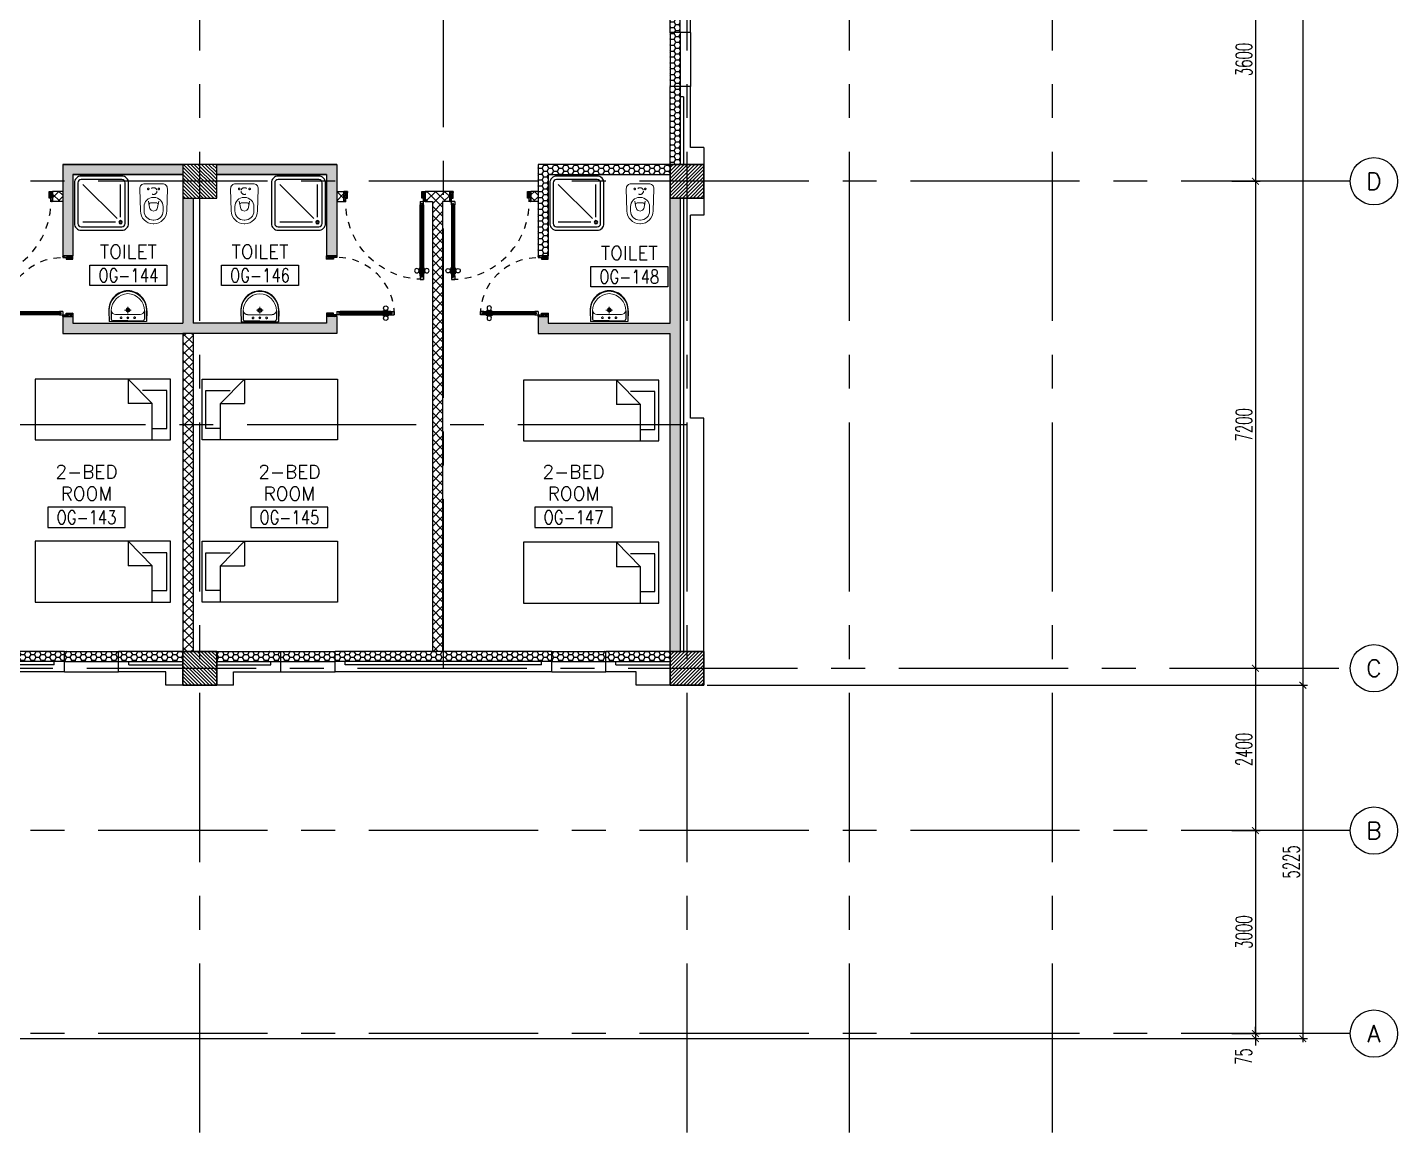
# Model space of a CAD drawing. Extents: x 276011.4 to 276105.3, y 57291.9 to 57371.4.
# Drawn here: x 276085.07 to 276105.32, y 57291.9 to 57308.24 of the extents above; entities that cross this region are included whole.
import ezdxf
from ezdxf.enums import TextEntityAlignment as Align

# ---------------------------------------------------------------- set-up
doc = ezdxf.new("R2010")
doc.units = 0
doc.header["$MEASUREMENT"] = 0
doc.header["$PDMODE"] = 34
for name, pattern in [('CENTERX2', [4, 2.5, -0.5, 0.5, -0.5]), ('DASHED', [0.75, 0.5, -0.25]), ('HIDDEN', [0.375, 0.25, -0.125]), ('HIDDEN2', [0.1875, 0.125, -0.0625])]:
    doc.linetypes.add(name, pattern=pattern)
doc.layers.get('0').update_dxf_attribs({"linetype": 'CONTINUOUS'})
doc.layers.get('DEFPOINTS').update_dxf_attribs({"linetype": 'CONTINUOUS'})
for name, color, linetype in [('AX-CR', 2, 'CONTINUOUS'), ('AX-DIM', 4, 'CONTINUOUS'), ('AX-TXT', 2, 'CONTINUOUS'), ('AXES', 11, 'CENTERX2'), ('COL', 5, 'CONTINUOUS'), ('DOOR', 7, 'CONTINUOUS'), ('FIX', 3, 'CONTINUOUS'), ('FUR', 4, 'CONTINUOUS'), ('HAT', 8, 'CONTINUOUS'), ('INSUL', 4, 'CONTINUOUS'), ('RM-BOX', 4, 'CONTINUOUS'), ('RM-NAME', 2, 'CONTINUOUS'), ('RM-NO', 2, 'CONTINUOUS'), ('WALL', 2, 'CONTINUOUS'), ('WallType', 11, 'CONTINUOUS'), ('WallType2', 3, 'CONTINUOUS'), ('WIN', 3, 'CONTINUOUS')]:
    doc.layers.add(name, color=color, linetype=linetype)
doc.styles.add('ROMANS', font='ROMANS.shx', dxfattribs={"width": 0.6})
doc.dimstyles.new('STANDARD in', dxfattribs={"dimtxt": 0.24, "dimasz": 0.1, "dimexe": 0.07, "dimexo": 0.05, "dimgap": 0.05, "dimtad": 1, "dimdec": 0, "dimlfac": 1000, "dimzin": 0, "dimdsep": 46, "dimtxsty": 'ROMANS', "dimblk": 'ARCHTICK', "dimcen": 0.05, "dimdle": 0.05, "dimclrd": 4, "dimclre": 4, "dimclrt": 2, "dimadec": 0, "dimazin": 0, "dimtfac": 1, "dimtdec": 0, "dimtmove": 2, "dimatfit": 3, "dimfxl": 0, "dimtolj": 1, "dimtzin": 0, "dimarcsym": 0})
pattern_1 = [(0, (0, 0), (0.075, 0.04330127), [0.05, -0.1]), (120, (0, 0), (-0.074999999836, 0.043301270284), [0.05, -0.1]), (60, (0, 0), (1.64e-10, 0.086602540284), [-0.1, 0.05])]
pattern_2 = [(45, (0, 0), (-0.066291260736, 0.066291260736), []), (135, (0, 0), (-0.066291260736, -0.066291260736), [])]

# ---------------------------------------------------------------- blocks, each defined once
blk = doc.blocks.new('_ARCHTICK')
at = {"color": 0, "linetype": 'ByBlock', "const_width": 0.15}
blk.add_lwpolyline([(-0.5, -0.5), (0.5, 0.5)], dxfattribs=at)
blk = doc.blocks.new('*D602')
at = {"layer": 'AX-DIM', "color": 4, "lineweight": -2, "ltscale": 0.3}
for p, q in [((276103.915, 57298.563), (276103.915, 57293.238)), ((276103.265, 57298.513), (276103.985, 57298.513)), ((276061.32, 57293.288), (276103.985, 57293.288))]:
    blk.add_line(p, q, dxfattribs=at)
at = {"layer": 'DEFPOINTS', "color": 0, "ltscale": 0.3}
for p in [(276103.215, 57298.513), (276061.27, 57293.288), (276103.915, 57293.288)]:
    blk.add_point(p, dxfattribs=at)
at = {"layer": 'AX-DIM', "color": 4, "lineweight": -2, "ltscale": 0.3, "xscale": 0.1, "yscale": 0.1, "zscale": 0.1}
for p, rotation in [((276103.915, 57298.513), 90), ((276103.915, 57293.288), 270)]:
    blk.add_blockref('_ARCHTICK', p, dxfattribs=dict(at, rotation=rotation))
at = {"layer": 'AX-DIM', "color": 2, "ltscale": 0.3, "insert": (276103.745, 57295.9), "char_height": 0.24, "attachment_point": 5, "rotation": 90, "style": 'ROMANS'}
blk.add_mtext('\\A1;5225', dxfattribs=at)
blk = doc.blocks.new('AXR')
at = {"layer": 'AX-CR'}
blk.add_circle((350, 0), 350, dxfattribs=at)
at = {"layer": 'AX-TXT', "style": 'ROMANS'}
blk.add_attdef('AX', text='', height=250, dxfattribs=at).set_placement((350, 0), align=Align.MIDDLE)
blk = doc.blocks.new('*D601')
at = {"layer": 'AX-DIM', "color": 4, "lineweight": -2, "ltscale": 0.3}
for p, q in [((276103.915, 57357.883), (276103.915, 57298.463)), ((276095.115, 57357.833), (276103.985, 57357.833)), ((276095.115, 57298.513), (276103.985, 57298.513))]:
    blk.add_line(p, q, dxfattribs=at)
at = {"layer": 'DEFPOINTS', "color": 0, "ltscale": 0.3}
for p in [(276095.065, 57357.833), (276095.065, 57298.513), (276103.915, 57298.513)]:
    blk.add_point(p, dxfattribs=at)
at = {"layer": 'AX-DIM', "color": 4, "lineweight": -2, "ltscale": 0.3, "xscale": 0.1, "yscale": 0.1, "zscale": 0.1}
for p, rotation in [((276103.915, 57357.833), 90), ((276103.915, 57298.513), 270)]:
    blk.add_blockref('_ARCHTICK', p, dxfattribs=dict(at, rotation=rotation))
at = {"layer": 'AX-DIM', "color": 2, "ltscale": 0.3, "insert": (276103.745, 57328.173), "char_height": 0.24, "attachment_point": 5, "rotation": 90, "style": 'ROMANS'}
blk.add_mtext('\\A1;59320', dxfattribs=at)
blk = doc.blocks.new('*D600')
at = {"layer": 'AX-DIM', "color": 4, "lineweight": -2, "ltscale": 0.3}
for p, q in [((276102.865, 57305.963), (276103.285, 57305.963)), ((276103.215, 57306.013), (276103.215, 57298.713)), ((276102.865, 57298.763), (276103.285, 57298.763))]:
    blk.add_line(p, q, dxfattribs=at)
at = {"layer": 'DEFPOINTS', "color": 0, "ltscale": 0.3}
for p in [(276102.815, 57305.963), (276102.815, 57298.763), (276103.215, 57298.763)]:
    blk.add_point(p, dxfattribs=at)
at = {"layer": 'AX-DIM', "color": 4, "lineweight": -2, "ltscale": 0.3, "xscale": 0.1, "yscale": 0.1, "zscale": 0.1}
for p, rotation in [((276103.215, 57305.963), 90), ((276103.215, 57298.763), 270)]:
    blk.add_blockref('_ARCHTICK', p, dxfattribs=dict(at, rotation=rotation))
at = {"layer": 'AX-DIM', "color": 2, "ltscale": 0.3, "insert": (276103.045, 57302.363), "char_height": 0.24, "attachment_point": 5, "rotation": 90, "style": 'ROMANS'}
blk.add_mtext('\\A1;7200', dxfattribs=at)
blk = doc.blocks.new('*X66')
at = {"color": 0}
for p, q in [((253129, 118266), (253613, 118750)), ((253129, 118319), (253560, 118750)), ((253129, 118372), (253507, 118750)), ((253129, 118425), (253454, 118750)), ((253129, 118478), (253401, 118750)), ((253129, 118531), (253348, 118750)), ((253129, 118584), (253294, 118750)), ((253129, 118637), (253241, 118750)), ((253129, 118690), (253188, 118750)), ((253129, 118743), (253135, 118750)), ((253166, 118250), (253629, 118713)), ((253219, 118250), (253629, 118660)), ((253272, 118250), (253629, 118607)), ((253325, 118250), (253629, 118553)), ((253378, 118250), (253629, 118500)), ((253431, 118250), (253629, 118447)), ((253484, 118250), (253629, 118394)), ((253537, 118250), (253629, 118341)), ((253590, 118250), (253629, 118288))]:
    blk.add_line(p, q, dxfattribs=at)
blk = doc.blocks.new('COL50')
at = {"layer": 'COL'}
blk.add_lwpolyline([(-250, 250), (-250, -250), (250, -250), (250, 250)], close=True, dxfattribs=at)
blk = doc.blocks.new('*D599')
at = {"layer": 'AX-DIM', "color": 4, "lineweight": -2, "ltscale": 0.3}
for p, q in [((276102.865, 57298.763), (276103.285, 57298.763)), ((276103.215, 57298.813), (276103.215, 57296.313)), ((276102.865, 57296.363), (276103.285, 57296.363))]:
    blk.add_line(p, q, dxfattribs=at)
at = {"layer": 'DEFPOINTS', "color": 0, "ltscale": 0.3}
for p in [(276102.815, 57298.763), (276102.815, 57296.363), (276103.215, 57296.363)]:
    blk.add_point(p, dxfattribs=at)
at = {"layer": 'AX-DIM', "color": 4, "lineweight": -2, "ltscale": 0.3, "xscale": 0.1, "yscale": 0.1, "zscale": 0.1}
for p, rotation in [((276103.215, 57298.763), 90), ((276103.215, 57296.363), 270)]:
    blk.add_blockref('_ARCHTICK', p, dxfattribs=dict(at, rotation=rotation))
at = {"layer": 'AX-DIM', "color": 2, "ltscale": 0.3, "insert": (276103.045, 57297.563), "char_height": 0.24, "attachment_point": 5, "rotation": 90, "style": 'ROMANS'}
blk.add_mtext('\\A1;2400', dxfattribs=at)
blk = doc.blocks.new('*D598')
at = {"layer": 'AX-DIM', "color": 4, "lineweight": -2, "ltscale": 0.3}
for p, q in [((276102.865, 57296.363), (276103.285, 57296.363)), ((276103.215, 57296.413), (276103.215, 57293.313)), ((276102.865, 57293.363), (276103.285, 57293.363))]:
    blk.add_line(p, q, dxfattribs=at)
at = {"layer": 'DEFPOINTS', "color": 0, "ltscale": 0.3}
for p in [(276102.815, 57296.363), (276102.815, 57293.363), (276103.215, 57293.363)]:
    blk.add_point(p, dxfattribs=at)
at = {"layer": 'AX-DIM', "color": 4, "lineweight": -2, "ltscale": 0.3, "xscale": 0.1, "yscale": 0.1, "zscale": 0.1}
for p, rotation in [((276103.215, 57296.363), 90), ((276103.215, 57293.363), 270)]:
    blk.add_blockref('_ARCHTICK', p, dxfattribs=dict(at, rotation=rotation))
at = {"layer": 'AX-DIM', "color": 2, "ltscale": 0.3, "insert": (276103.045, 57294.863), "char_height": 0.24, "attachment_point": 5, "rotation": 90, "style": 'ROMANS'}
blk.add_mtext('\\A1;3000', dxfattribs=at)
blk = doc.blocks.new('*D597')
at = {"layer": 'AX-DIM', "color": 4, "lineweight": -2, "ltscale": 0.3}
for p, q in [((276102.865, 57293.363), (276103.285, 57293.363)), ((276102.865, 57293.288), (276103.285, 57293.288)), ((276103.215, 57293.363), (276103.215, 57293.463)), ((276103.215, 57293.363), (276103.215, 57293.288)), ((276103.215, 57293.288), (276103.215, 57293.188))]:
    blk.add_line(p, q, dxfattribs=at)
at = {"layer": 'DEFPOINTS', "color": 0, "ltscale": 0.3}
for p in [(276102.815, 57293.363), (276102.815, 57293.288), (276103.215, 57293.288)]:
    blk.add_point(p, dxfattribs=at)
at = {"layer": 'AX-DIM', "color": 4, "lineweight": -2, "ltscale": 0.3, "xscale": 0.1, "yscale": 0.1, "zscale": 0.1}
for p, rotation in [((276103.215, 57293.363), 270), ((276103.215, 57293.288), 90)]:
    blk.add_blockref('_ARCHTICK', p, dxfattribs=dict(at, rotation=rotation))
at = {"layer": 'AX-DIM', "color": 2, "ltscale": 0.3, "insert": (276103.04, 57293.023), "char_height": 0.24, "attachment_point": 5, "rotation": 90, "style": 'ROMANS'}
blk.add_mtext('\\A1;75', dxfattribs=at)
blk = doc.blocks.new('*X65')
at = {"color": 0}
for p, q in [((253129, 125478), (253600, 125950)), ((253129, 125531), (253547, 125950)), ((253129, 125584), (253494, 125950)), ((253129, 125637), (253441, 125950)), ((253129, 125690), (253388, 125950)), ((253129, 125743), (253335, 125950)), ((253129, 125796), (253282, 125950)), ((253129, 125849), (253229, 125950)), ((253129, 125902), (253176, 125950)), ((253153, 125450), (253629, 125925)), ((253206, 125450), (253629, 125872)), ((253259, 125450), (253629, 125819)), ((253312, 125450), (253629, 125766)), ((253365, 125450), (253629, 125713)), ((253418, 125450), (253629, 125660)), ((253471, 125450), (253629, 125607)), ((253524, 125450), (253629, 125554)), ((253577, 125450), (253629, 125501))]:
    blk.add_line(p, q, dxfattribs=at)
blk = doc.blocks.new('*D593')
at = {"layer": 'AX-DIM', "color": 4, "lineweight": -2, "ltscale": 0.3}
for p, q in [((276102.865, 57309.563), (276103.285, 57309.563)), ((276103.215, 57309.613), (276103.215, 57305.913)), ((276102.865, 57305.963), (276103.285, 57305.963))]:
    blk.add_line(p, q, dxfattribs=at)
at = {"layer": 'DEFPOINTS', "color": 0, "ltscale": 0.3}
for p in [(276102.815, 57309.563), (276102.815, 57305.963), (276103.215, 57305.963)]:
    blk.add_point(p, dxfattribs=at)
at = {"layer": 'AX-DIM', "color": 4, "lineweight": -2, "ltscale": 0.3, "xscale": 0.1, "yscale": 0.1, "zscale": 0.1}
for p, rotation in [((276103.215, 57309.563), 90), ((276103.215, 57305.963), 270)]:
    blk.add_blockref('_ARCHTICK', p, dxfattribs=dict(at, rotation=rotation))
at = {"layer": 'AX-DIM', "color": 2, "ltscale": 0.3, "insert": (276103.045, 57307.763), "char_height": 0.24, "attachment_point": 5, "rotation": 90, "style": 'ROMANS'}
blk.add_mtext('\\A1;3600', dxfattribs=at)
blk = doc.blocks.new('*X57')
at = {"color": 0}
for p, q in [((245929, 169932), (246386, 170390)), ((245929, 169985), (246333, 170390)), ((245929, 170038), (246280, 170390)), ((245929, 170091), (246227, 170390)), ((245929, 170144), (246174, 170390)), ((245929, 170197), (246121, 170390)), ((245929, 170250), (246068, 170390)), ((245929, 170303), (246015, 170390)), ((245929, 170357), (245962, 170390)), ((245939, 169890), (246429, 170379)), ((245992, 169890), (246429, 170326)), ((246045, 169890), (246429, 170273)), ((246098, 169890), (246429, 170220)), ((246151, 169890), (246429, 170167)), ((246204, 169890), (246429, 170114)), ((246257, 169890), (246429, 170061)), ((246310, 169890), (246429, 170008)), ((246363, 169890), (246429, 169955)), ((246416, 169890), (246429, 169902))]:
    blk.add_line(p, q, dxfattribs=at)
blk = doc.blocks.new('*X50')
at = {"color": 0}
for p, q in [((245927, 177090), (246427, 177590)), ((245929, 177145), (246374, 177590)), ((245929, 177198), (246321, 177590)), ((245929, 177251), (246267, 177590)), ((245929, 177304), (246214, 177590)), ((245929, 177357), (246161, 177590)), ((245929, 177410), (246108, 177590)), ((245929, 177463), (246055, 177590)), ((245929, 177516), (246002, 177590)), ((245929, 177569), (245949, 177590)), ((245980, 177090), (246429, 177539)), ((246033, 177090), (246429, 177486)), ((246086, 177090), (246429, 177433)), ((246139, 177090), (246429, 177380)), ((246192, 177090), (246429, 177327)), ((246245, 177090), (246429, 177274)), ((246298, 177090), (246429, 177220)), ((246351, 177090), (246429, 177167)), ((246404, 177090), (246429, 177114))]:
    blk.add_line(p, q, dxfattribs=at)
blk = doc.blocks.new('DOOR90')
at = {"layer": 'DOOR', "color": 0, "linetype": 'ByBlock'}
for p, q in [((-150, 0), (-150, -25)), ((-150, 0), (0, 0)), ((0, -50), (0, 0)), ((-1000, -25), (-1000, -75)), ((-1000, -75), (-1000, -25)), ((-950, -25), (-1000, -25)), ((-950, -75), (-1000, -75)), ((-970, -42), (-970, -58)), ((-950, -42), (-970, -42)), ((-950, -58), (-970, -58)), ((-950, -25), (-950, -42)), ((-950, -58), (-950, -75)), ((-918, -25), (-918, -18)), ((-828, -18), (-918, -18)), ((-918, -75), (-918, -82)), ((-828, -82), (-918, -82)), ((-905, -18), (-905, -9)), ((-905, -9), (-840, -9)), ((-905, -18), (-840, -18)), ((-905, -82), (-905, -91)), ((-905, -82), (-840, -82)), ((-905, -91), (-840, -91)), ((-840, -18), (-840, -9)), ((-840, -82), (-840, -91)), ((-828, -25), (-828, -18)), ((-828, -75), (-828, -82)), ((-200, -42), (-200, -25)), ((-200, -25), (-150, -25)), ((-180, -42), (-200, -42)), ((-200, -75), (-200, -58)), ((-200, -58), (-180, -58)), ((-150, -75), (-200, -75)), ((-180, -58), (-180, -42)), ((-150, -75), (-150, -25)), ((-150, -25), (-100, -25)), ((-100, -25), (-100, -50)), ((-100, -50), (0, -50)), ((-150, -900), (-150, -875)), ((-150, -875), (-100, -875)), ((0, -900), (-150, -900)), ((-150, -900), (0, -900)), ((-100, -850), (0, -850)), ((-100, -875), (-100, -850)), ((0, -850), (0, -900))]:
    blk.add_line(p, q, dxfattribs=at)
at = {"layer": 'DOOR', "color": 9, "linetype": 'ByBlock'}
for p, q in [((0, -50), (-114, 0)), ((0, -50), (-40, 0)), ((0, -50), (-100, -37)), ((0, -850), (-114, -900)), ((0, -850), (-100, -863)), ((0, -850), (-40, -900))]:
    blk.add_line(p, q, dxfattribs=at)
at = {"layer": 'DOOR', "linetype": 'ByBlock'}
for p, q in [((-200, -25), (-950, -25)), ((-200, -42), (-950, -42)), ((-200, -58), (-950, -58)), ((-950, -75), (-200, -75))]:
    blk.add_line(p, q, dxfattribs=at)
at = {"layer": 'DOOR', "color": 0, "linetype": 'ByBlock'}
for centre in [(-873, 24), (-873, -124)]:
    blk.add_circle(centre, 32.4, dxfattribs=at)
at = {"layer": 'DOOR', "color": 9, "linetype": 'ByBlock'}
for centre, radius, start, end in [((0, -50), 154, 161.1053, 166.2858), ((0, -50), 134, 158.1598, 169.28), ((0, -50), 94.4, 148.0182, 180), ((0, -50), 74.4, 137.7764, 180), ((0, -50), 114, 154.0838, 167.3774), ((0, -50), 54.4, 113.2074, 180), ((0, -50), 34.4, 90, 180), ((0, -50), 14.4, 90, 180), ((0, -850), 154, 193.7142, 198.8947), ((0, -850), 134, 190.72, 201.8402), ((0, -850), 94.4, 180, 211.9818), ((0, -850), 74.4, 180, 222.2236), ((0, -850), 54.4, 180, 246.7926), ((0, -850), 34.4, 180, 270), ((0, -850), 14.4, 180, 270)]:
    blk.add_arc(centre, radius, start, end, dxfattribs=at)
at = {"layer": 'DOOR', "linetype": 'HIDDEN', "ltscale": 0.5}
blk.add_arc((-150, -25), 850, 180, 270, dxfattribs=at)
blk = doc.blocks.new('DOOR100')
at = {"layer": 'DOOR', "color": 0, "linetype": 'ByBlock'}
for p, q in [((-75, 1218), (-82, 1218)), ((-82, 1128), (-82, 1218)), ((-25, 1300), (-75, 1300)), ((-75, 1300), (-25, 1300)), ((-75, 1250), (-75, 1300)), ((-58, 1250), (-75, 1250)), ((-42, 1270), (-58, 1270)), ((-58, 1250), (-58, 1270)), ((-42, 1250), (-42, 1270)), ((-25, 1250), (-42, 1250)), ((-25, 1250), (-25, 1300)), ((-25, 1218), (-18, 1218)), ((-18, 1128), (-18, 1218)), ((-82, 1205), (-91, 1205)), ((-91, 1205), (-91, 1140)), ((-82, 1140), (-91, 1140)), ((-82, 1205), (-82, 1140)), ((-75, 1128), (-82, 1128)), ((-25, 1128), (-18, 1128)), ((-18, 1205), (-9, 1205)), ((-18, 1205), (-18, 1140)), ((-18, 1140), (-9, 1140)), ((-9, 1205), (-9, 1140)), ((-1200, 0), (-1200, 150)), ((-1200, 150), (-1175, 150)), ((-1200, 150), (-1200, 0)), ((-1150, 0), (-1200, 0)), ((-1175, 150), (-1175, 100)), ((-1175, 100), (-1150, 100)), ((-1150, 100), (-1150, 0)), ((-75, 200), (-58, 200)), ((-75, 150), (-75, 200)), ((-75, 150), (-25, 150)), ((-58, 200), (-58, 180)), ((-58, 180), (-42, 180)), ((-50, 100), (-50, 0)), ((-25, 100), (-50, 100)), ((-50, 0), (0, 0)), ((-42, 200), (-25, 200)), ((-42, 180), (-42, 200)), ((-25, 200), (-25, 150)), ((0, 150), (-25, 150)), ((-25, 150), (-25, 100)), ((0, 150), (0, 0))]:
    blk.add_line(p, q, dxfattribs=at)
at = {"layer": 'DOOR', "linetype": 'ByBlock'}
for p, q in [((-75, 1250), (-75, 200)), ((-58, 200), (-58, 1250)), ((-42, 200), (-42, 1250)), ((-25, 200), (-25, 1250)), ((0, 0), (0, 150))]:
    blk.add_line(p, q, dxfattribs=at)
at = {"layer": 'DOOR', "color": 9, "linetype": 'ByBlock'}
for p, q in [((-1150, 0), (-1200, 114)), ((-1150, 0), (-1200, 40)), ((-1150, 0), (-1163, 100)), ((-50, 0), (0, 114)), ((-50, 0), (-37, 100)), ((-50, 0), (0, 40))]:
    blk.add_line(p, q, dxfattribs=at)
at = {"layer": 'DOOR', "color": 0, "linetype": 'ByBlock'}
for centre in [(-124, 1173), (24, 1173)]:
    blk.add_circle(centre, 32.4, dxfattribs=at)
at = {"layer": 'DOOR', "linetype": 'HIDDEN', "ltscale": 0.5}
blk.add_arc((-25, 150), 1150, 90, 180.0001, dxfattribs=at)
at = {"layer": 'DOOR', "color": 9, "linetype": 'ByBlock'}
for centre, radius, start, end in [((-1150, 0), 154, 103.7142, 108.8947), ((-1150, 0), 134, 100.72, 111.8402), ((-1150, 0), 94.4, 90, 121.9818), ((-1150, 0), 74.4, 90, 132.2236), ((-1150, 0), 54.4, 90, 156.7926), ((-1150, 0), 34.4, 90, 180), ((-1150, 0), 14.4, 90, 180), ((-50, 0), 94.4, 58.0182, 90), ((-50, 0), 74.4, 47.7764, 90), ((-50, 0), 54.4, 23.2074, 90), ((-50, 0), 34.4, 0, 90), ((-50, 0), 14.4, 0, 90), ((-50, 0), 134, 68.1598, 79.28), ((-50, 0), 114, 64.0838, 77.3774), ((-50, 0), 154, 71.1053, 76.2858)]:
    blk.add_arc(centre, radius, start, end, dxfattribs=at)
blk = doc.blocks.new('RM1')
at = {"layer": 'RM-BOX'}
blk.add_lwpolyline([(570, -200), (-570, -200), (-570, -500), (570, -500)], close=True, dxfattribs=at)
at = {"layer": 'RM-NAME', "style": 'ROMANS'}
for tag, p in [('ROOMNAME1', (0, 324)), ('ROOMNAME2', (0, 0))]:
    blk.add_attdef(tag, text='', height=200, dxfattribs=at).set_placement(p, align=Align.MIDDLE)
at = {"layer": 'RM-NO', "style": 'ROMANS', "width": 0.8}
blk.add_attdef('ROOMNO', text='', height=200, dxfattribs=at).set_placement((0, -350), align=Align.MIDDLE)
blk = doc.blocks.new('LAV1')
at = {"layer": 'FIX', "linetype": 'ByBlock', "ltscale": 0.3}
for p, q in [((-280, 210), (-275, 50)), ((-245, 210), (-245, 85)), ((245, 210), (245, 85)), ((280, 210), (275, 50)), ((0, 60), (-220, 60)), ((0, 60), (220, 60))]:
    blk.add_line(p, q, dxfattribs=at)
at = {"layer": 'FIX', "linetype": 'Continuous', "lineweight": 20}
for p, q in [((-275, 210), (-275, 50)), ((275, 210), (275, 50)), ((0, 50), (-275, 50)), ((0, 50), (-252, 50)), ((0, 155), (-181, 155)), ((0, 155), (181, 155)), ((0, 50), (252, 50)), ((0, 50), (275, 50))]:
    blk.add_line(p, q, dxfattribs=at)
at = {"layer": 'FIX', "linetype": 'DASHED', "lineweight": 20, "ltscale": 0.05}
for p, q in [((50, 220), (-50, 220)), ((0, 170), (0, 270)), ((0, 170), (0, 270))]:
    blk.add_line(p, q, dxfattribs=at)
at = {"layer": 'FIX', "lineweight": 20}
for p, q in [((16, 107), (-15, 107)), ((0, 92), (0, 123))]:
    blk.add_line(p, q, dxfattribs=at)
for centre, radius in [((0, 220), 29.5), ((0, 220), 22.5), ((0, 107), 15.5)]:
    blk.add_circle(centre, radius, dxfattribs=at)
at = {"layer": 'FIX', "linetype": 'HIDDEN', "lineweight": 20, "ltscale": 0.05}
for centre in [(-100, 107), (100, 107)]:
    blk.add_circle(centre, 12.4, dxfattribs=at)
at = {"layer": 'FIX', "linetype": 'ByBlock', "ltscale": 0.3}
for centre, radius, start, end in [((7, 220), 287, 91.3776, 182.0064), ((-7, 220), 287, 357.9936, 88.6224), ((-220, 85), 24.9, 179.7021, 269.9486), ((220, 85), 24.9, 270.0514, 0.2979)]:
    blk.add_arc(centre, radius, start, end, dxfattribs=at)
at = {"layer": 'FIX', "linetype": 'Continuous', "lineweight": 20}
for centre, radius, start, end in [((8, 217), 283, 91.6988, 181.351), ((8, 212), 253, 91.7328, 180.4884), ((-8, 217), 283, 358.649, 88.3012), ((-8, 212), 253, 359.5116, 88.2672), ((-179, 222), 66.9, 190.2006, 268.0786), ((179, 222), 66.9, 271.9214, 349.7994)]:
    blk.add_arc(centre, radius, start, end, dxfattribs=at)
blk = doc.blocks.new('SHR1')
at = {"layer": 'FIX'}
for p, q in [((-196, 196), (-700, 700)), ((-143, 218), (-143, 700)), ((-218, 143), (-700, 143))]:
    blk.add_line(p, q, dxfattribs=at)
for points in [[(-825, 125), (-825, 725, -0.414214), (-725, 825), (-125, 825, -0.414214), (-25, 725), (-25, 125, -0.414214), (-125, 25), (-725, 25, -0.414214)], [(-775, 125), (-775, 725, -0.414214), (-725, 775), (-125, 775, -0.414214), (-75, 725), (-75, 125, -0.414214), (-125, 75), (-725, 75, -0.414214)]]:
    blk.add_lwpolyline(points, format="xyb", close=True, dxfattribs=at)
for radius in [25, 15]:
    blk.add_circle((-143, 143), radius, dxfattribs=at)
blk = doc.blocks.new('WC1')
at = {"layer": 'FIX', "lineweight": 20}
for p, q in [((-210, 204), (-538, 194)), ((-727, 5), (-727, -5)), ((-674, 5), (-674, -5)), ((-534, 24), (-540, 0)), ((-540, 0), (-534, -24)), ((-475, 141), (-538, 141)), ((-395, 76), (-490, 60)), ((-339, 5), (-339, -5)), ((-538, -141), (-475, -141)), ((-538, -194), (-210, -204)), ((-490, -60), (-395, -76))]:
    blk.add_line(p, q, dxfattribs=at)
at = {"layer": 'FIX', "linetype": 'Continuous', "lineweight": 20}
blk.add_line((-420, -47), (-420, 45), dxfattribs=at)
at = {"layer": 'FIX', "lineweight": 20}
blk.add_lwpolyline([(-213, -204), (-210, -204, 0.414214), (-137, -131), (-137, 0), (-137, 131, 0.414214), (-210, 204)], format="xyb", dxfattribs=at)
at = {"layer": 'FIX', "linetype": 'HIDDEN2', "lineweight": 20, "ltscale": 0.3}
blk.add_circle((-245, 0), 49.8, dxfattribs=at)
at = {"layer": 'FIX', "linetype": 'HIDDEN', "lineweight": 20, "ltscale": 0.05}
for centre in [(-213, 78), (-213, -77)]:
    blk.add_circle(centre, 11.6, dxfattribs=at)
at = {"layer": 'FIX', "lineweight": 20}
for centre, radius, start, end in [((-538, 5), 189, 90, 180), ((-538, 5), 136, 90, 180), ((-473, -7), 68.2, 128.9242, 152.8468), ((-464, -18), 82, 108.496, 128.9242), ((-475, 5), 136, 360, 90), ((-538, -5), 189, 180, 270), ((-538, -5), 136, 180, 270), ((-473, 7), 68.2, 207.1532, 231.0758), ((-464, 18), 82, 231.0758, 251.504), ((-475, -5), 136, 270, 0)]:
    blk.add_arc(centre, radius, start, end, dxfattribs=at)
at = {"layer": 'FIX', "linetype": 'Continuous', "lineweight": 20}
for centre, start, end in [((-443, 46), 357.6662, 91.6121), ((-442, -46), 268.3879, 2.3338)]:
    blk.add_arc(centre, 22.3, start, end, dxfattribs=at)

msp = doc.modelspace()

# ---------------------------------------------------------------- hatches: boundary and pattern name
at = {"layer": 'WallType', "linetype": 'ByBlock', "ltscale": 0.3}
h = msp.add_hatch(dxfattribs=at)
h.set_pattern_fill('ANSI37', color=256, scale=0.75, style=0)
h.set_pattern_definition(pattern_2)
h.paths.add_polyline_path([(276084.0155, 57305.8129), (276083.7905, 57305.8129), (276083.7905, 57305.6629), (276083.9405, 57305.6629), (276083.9405, 57302.3629), (276084.0155, 57302.3629)])
h.paths.add_polyline_path([(276084.0155, 57302.3629), (276083.9405, 57302.3629), (276083.9405, 57299.0129), (276084.0155, 57299.0129)])
h.paths.add_polyline_path([(276084.0905, 57305.6629), (276084.2405, 57305.6629), (276084.2405, 57305.8129), (276084.0155, 57305.8129), (276084.0155, 57302.3629), (276084.0905, 57302.3629)])
h.paths.add_polyline_path([(276084.0905, 57302.3629), (276084.0155, 57302.3629), (276084.0155, 57299.0129), (276084.0905, 57299.0129)])
h.paths.add_polyline_path([(276082.5905, 57305.8129), (276082.4405, 57305.8129), (276082.4405, 57305.6629), (276082.5905, 57305.6629)])
h.paths.add_polyline_path([(276085.5905, 57305.8129), (276085.4405, 57305.8129), (276085.4405, 57305.6629), (276085.5905, 57305.6629)])
h = msp.add_hatch(dxfattribs=at)
h.set_pattern_fill('ANSI37', color=256, scale=0.75, style=0)
h.set_pattern_definition(pattern_2)
h.paths.add_polyline_path([(276087.5155, 57302.3629), (276087.3655, 57302.3629), (276087.3655, 57299.0129), (276087.5155, 57299.0129)])
h.paths.add_polyline_path([(276087.5155, 57303.7129), (276087.3655, 57303.7129), (276087.3655, 57302.3629), (276087.5155, 57302.3629)])
h.paths.add_polyline_path([(276091.203, 57305.6629), (276091.2155, 57305.6629), (276091.2155, 57305.8129), (276090.9467, 57305.8129), (276090.9467, 57305.6629), (276091.053, 57305.6629), (276091.053, 57302.3629), (276091.203, 57302.3629)])
h.paths.add_polyline_path([(276091.203, 57302.3629), (276091.053, 57302.3629), (276091.053, 57299.0129), (276091.203, 57299.0129)])
h.paths.add_polyline_path([(276091.3092, 57305.8129), (276091.2155, 57305.8129), (276091.2155, 57305.6629), (276091.3092, 57305.6629)])
h.paths.add_polyline_path([(276092.6155, 57305.8129), (276092.5092, 57305.8129), (276092.5092, 57305.6629), (276092.6155, 57305.6629)])
h.paths.add_polyline_path([(276089.7467, 57305.8129), (276089.6405, 57305.8129), (276089.6405, 57305.6629), (276089.7467, 57305.6629)])
at = {"layer": 'WallType2', "linetype": 'ByBlock', "ltscale": 0.3}
h = msp.add_hatch(dxfattribs=at)
h.set_pattern_fill('HONEY', color=256, scale=0.4, style=0)
h.set_pattern_definition(pattern_1)
h.paths.add_polyline_path([(276094.7155, 57310.9629), (276094.5655, 57310.9629), (276094.5655, 57310.6129), (276094.5655, 57309.5629), (276094.7155, 57309.5629)])
h.paths.add_polyline_path([(276094.7155, 57309.5629), (276094.5655, 57309.5629), (276094.5655, 57308.7629), (276094.5655, 57308.1629), (276094.7155, 57308.1629)])
h = msp.add_hatch(dxfattribs=at)
h.set_pattern_fill('HONEY', color=256, scale=0.4, style=0)
h.set_pattern_definition(pattern_1)
h.paths.add_polyline_path([(276094.7155, 57307.3629), (276094.5655, 57307.3629), (276094.5655, 57306.2129), (276094.7155, 57306.2129)])
h.paths.add_polyline_path([(276094.7155, 57308.1629), (276094.5655, 57308.1629), (276094.5655, 57307.3629), (276094.7155, 57307.3629)])
h = msp.add_hatch(dxfattribs=at)
h.set_pattern_fill('HONEY', color=256, scale=0.4, style=0)
h.set_pattern_definition(pattern_1)
h.paths.add_polyline_path([(276087.6155, 57303.8629), (276087.5155, 57303.8629), (276087.5155, 57305.7129), (276087.3655, 57305.7129), (276087.3655, 57303.8629), (276085.7405, 57303.8629), (276085.7405, 57303.9629), (276085.5905, 57303.9629), (276085.5905, 57303.7129), (276087.3655, 57303.7129), (276087.6155, 57303.7129)])
h.paths.add_polyline_path([(276089.6405, 57303.9629), (276089.4905, 57303.9629), (276089.4905, 57303.8629), (276087.6155, 57303.8629), (276087.6155, 57303.7129), (276089.6405, 57303.7129)])
h.paths.add_polyline_path([(276085.7405, 57305.9629), (276085.5905, 57305.9629), (276085.5905, 57305.8129), (276085.5905, 57304.8629), (276085.7405, 57304.8629)])
h.paths.add_polyline_path([(276087.3655, 57306.2129), (276085.5905, 57306.2129), (276085.5905, 57305.9629), (276085.7405, 57305.9629), (276085.7405, 57306.0629), (276087.3655, 57306.0629)])
h.paths.add_polyline_path([(276089.6405, 57306.2129), (276087.8655, 57306.2129), (276087.8655, 57306.0629), (276089.4905, 57306.0629), (276089.4905, 57305.9629), (276089.6405, 57305.9629)])
h.paths.add_polyline_path([(276089.6405, 57305.8129), (276089.6405, 57305.9629), (276089.4905, 57305.9629), (276089.4905, 57304.8629), (276089.6405, 57304.8629)])
h = msp.add_hatch(dxfattribs=at)
h.set_pattern_fill('HONEY', color=256, scale=0.4, style=0)
h.set_pattern_definition(pattern_1)
h.paths.add_polyline_path([(276094.5655, 57306.2129), (276092.6155, 57306.2129), (276092.6155, 57305.9629), (276092.7655, 57305.9629), (276092.7655, 57306.0629), (276094.5655, 57306.0629)])
h.paths.add_polyline_path([(276092.7655, 57305.9629), (276092.6155, 57305.9629), (276092.6155, 57305.6629), (276092.6155, 57304.8629), (276092.7655, 57304.8629)])
h = msp.add_hatch(dxfattribs=at)
h.set_pattern_fill('HONEY', color=256, scale=0.4, style=0)
h.set_pattern_definition(pattern_1)
h.paths.add_polyline_path([(276094.7155, 57305.7129), (276094.5655, 57305.7129), (276094.5655, 57303.8629), (276092.7655, 57303.8629), (276092.7655, 57303.9629), (276092.6155, 57303.9629), (276092.6155, 57303.7129), (276094.5655, 57303.7129), (276094.5655, 57302.3629), (276094.7155, 57302.3629)])
h.paths.add_polyline_path([(276094.7155, 57302.3629), (276094.5655, 57302.3629), (276094.5655, 57299.0129), (276094.7155, 57299.0129)])
h = msp.add_hatch(dxfattribs=at)
h.set_pattern_fill('HONEY', color=256, scale=0.4, style=0)
h.set_pattern_definition(pattern_1)
h.paths.add_polyline_path([(276084.0155, 57299.0129), (276082.4155, 57299.0129), (276082.4155, 57298.8629), (276084.0155, 57298.8629)])
h.paths.add_polyline_path([(276085.6155, 57299.0129), (276084.0905, 57299.0129), (276084.0155, 57299.0129), (276084.0155, 57298.8629), (276085.6155, 57298.8629)])
h = msp.add_hatch(dxfattribs=at)
h.set_pattern_fill('HONEY', color=256, scale=0.4, style=0)
h.set_pattern_definition(pattern_1)
h.paths.add_polyline_path([(276086.4155, 57299.0129), (276085.6155, 57299.0129), (276085.6155, 57298.8629), (276086.4155, 57298.8629)])
h.paths.add_polyline_path([(276087.3655, 57299.0129), (276086.4155, 57299.0129), (276086.4155, 57298.8629), (276087.3655, 57298.8629)])
h = msp.add_hatch(dxfattribs=at)
h.set_pattern_fill('HONEY', color=256, scale=0.4, style=0)
h.set_pattern_definition(pattern_1)
h.paths.add_polyline_path([(276088.8155, 57299.0129), (276087.8655, 57299.0129), (276087.8655, 57298.8629), (276088.8155, 57298.8629)])
h.paths.add_polyline_path([(276089.6155, 57299.0129), (276088.8155, 57299.0129), (276088.8155, 57298.8629), (276089.6155, 57298.8629)])
h = msp.add_hatch(dxfattribs=at)
h.set_pattern_fill('HONEY', color=256, scale=0.4, style=0)
h.set_pattern_definition(pattern_1)
h.paths.add_polyline_path([(276091.2155, 57299.0129), (276091.203, 57299.0129), (276089.6155, 57299.0129), (276089.6155, 57298.8629), (276091.2155, 57298.8629)])
h.paths.add_polyline_path([(276092.8155, 57299.0129), (276091.2155, 57299.0129), (276091.2155, 57298.8629), (276092.8155, 57298.8629)])
h = msp.add_hatch(dxfattribs=at)
h.set_pattern_fill('HONEY', color=256, scale=0.4, style=0)
h.set_pattern_definition(pattern_1)
h.paths.add_polyline_path([(276093.6155, 57299.0129), (276092.8155, 57299.0129), (276092.8155, 57298.8629), (276093.6155, 57298.8629)])
h.paths.add_polyline_path([(276094.5655, 57299.0129), (276093.6155, 57299.0129), (276093.6155, 57298.8629), (276094.5655, 57298.8629)])

# ---------------------------------------------------------------- linework, layer by layer
at = {"layer": 'AXES'}
for p, q in [((276087.6155, 57291.8986), (276087.6155, 57370.7113)), ((276094.8155, 57291.8986), (276094.8155, 57370.7113)), ((276097.2155, 57291.8986), (276097.2155, 57370.7113)), ((276100.2155, 57291.8986), (276100.2155, 57370.7113)), ((276091.2155, 57298.7629), (276091.2155, 57357.5329)), ((276104.6155, 57305.9629), (276052.5255, 57305.9629)), ((276094.8155, 57302.3629), (276052.5255, 57302.3629)), ((276033.9467, 57298.7629), (276104.6155, 57298.7629)), ((276104.6155, 57296.3629), (276052.5255, 57296.3629)), ((276104.6155, 57293.3629), (276052.5255, 57293.3629))]:
    msp.add_line(p, q, dxfattribs=at)
at = {"layer": 'COL'}
msp.add_lwpolyline([(276087.8655, 57299.0129), (276087.8655, 57298.5129), (276087.3655, 57298.5129), (276087.3655, 57299.0129)], close=True, dxfattribs=at)
at = {"layer": 'FUR'}
for p, q in [((276087.1848, 57303.0398), (276085.1848, 57303.0398)), ((276085.1848, 57303.0398), (276085.1848, 57302.1398)), ((276086.5597, 57303.0398), (276086.5597, 57302.6786)), ((276086.9132, 57302.6786), (276086.5597, 57303.0398)), ((276087.1848, 57302.1398), (276087.1848, 57303.0398)), ((276087.6495, 57303.0398), (276089.6495, 57303.0398)), ((276087.6495, 57302.1398), (276087.6495, 57303.0398)), ((276087.9211, 57302.6786), (276088.2745, 57303.0398)), ((276088.2745, 57303.0398), (276088.2745, 57302.6786)), ((276089.6495, 57303.0398), (276089.6495, 57302.1398)), ((276094.3973, 57303.0249), (276092.3973, 57303.0249)), ((276092.3973, 57303.0249), (276092.3973, 57302.1249)), ((276093.7722, 57303.0249), (276093.7722, 57302.6638)), ((276094.1257, 57302.6638), (276093.7722, 57303.0249)), ((276094.3973, 57302.1249), (276094.3973, 57303.0249)), ((276087.1293, 57302.8676), (276086.7696, 57302.8676)), ((276087.1293, 57302.3097), (276087.1293, 57302.8676)), ((276087.7049, 57302.8676), (276088.0646, 57302.8676)), ((276087.7049, 57302.3097), (276087.7049, 57302.8676)), ((276094.3418, 57302.8527), (276093.9821, 57302.8527)), ((276094.3418, 57302.2948), (276094.3418, 57302.8527)), ((276086.9132, 57302.6786), (276086.5597, 57302.6786)), ((276086.9132, 57302.1398), (276086.9132, 57302.6786)), ((276087.9211, 57302.6786), (276088.2745, 57302.6786)), ((276087.9211, 57302.1398), (276087.9211, 57302.6786)), ((276094.1257, 57302.6638), (276093.7722, 57302.6638)), ((276094.1257, 57302.1249), (276094.1257, 57302.6638)), ((276086.9132, 57302.3097), (276087.1293, 57302.3097)), ((276087.9211, 57302.3097), (276087.7049, 57302.3097)), ((276094.1257, 57302.2948), (276094.3418, 57302.2948)), ((276085.1848, 57302.1398), (276087.1848, 57302.1398)), ((276089.6495, 57302.1398), (276087.6495, 57302.1398)), ((276092.3973, 57302.1249), (276094.3973, 57302.1249)), ((276087.1848, 57300.641), (276085.1848, 57300.641)), ((276085.1848, 57300.641), (276085.1848, 57299.741)), ((276086.5597, 57300.641), (276086.5597, 57300.2798)), ((276086.9132, 57300.2798), (276086.5597, 57300.641)), ((276087.1848, 57299.741), (276087.1848, 57300.641)), ((276087.6495, 57300.641), (276089.6495, 57300.641)), ((276087.6495, 57299.741), (276087.6495, 57300.641)), ((276087.9211, 57300.2798), (276088.2745, 57300.641)), ((276088.2745, 57300.641), (276088.2745, 57300.2798)), ((276089.6495, 57300.641), (276089.6495, 57299.741)), ((276094.3973, 57300.6261), (276092.3973, 57300.6261)), ((276092.3973, 57300.6261), (276092.3973, 57299.7261)), ((276093.7722, 57300.6261), (276093.7722, 57300.265)), ((276094.1257, 57300.265), (276093.7722, 57300.6261)), ((276094.3973, 57299.7261), (276094.3973, 57300.6261)), ((276087.1293, 57300.4688), (276086.7696, 57300.4688)), ((276087.1293, 57299.9109), (276087.1293, 57300.4688)), ((276087.7049, 57300.4688), (276088.0646, 57300.4688)), ((276087.7049, 57299.9109), (276087.7049, 57300.4688)), ((276094.3418, 57300.4539), (276093.9821, 57300.4539)), ((276094.3418, 57299.896), (276094.3418, 57300.4539)), ((276086.9132, 57300.2798), (276086.5597, 57300.2798)), ((276086.9132, 57299.741), (276086.9132, 57300.2798)), ((276087.9211, 57300.2798), (276088.2745, 57300.2798)), ((276087.9211, 57299.741), (276087.9211, 57300.2798)), ((276094.1257, 57300.265), (276093.7722, 57300.265)), ((276094.1257, 57299.7261), (276094.1257, 57300.265)), ((276086.9132, 57299.9109), (276087.1293, 57299.9109)), ((276087.9211, 57299.9109), (276087.7049, 57299.9109)), ((276094.1257, 57299.896), (276094.3418, 57299.896)), ((276085.1848, 57299.741), (276087.1848, 57299.741)), ((276089.6495, 57299.741), (276087.6495, 57299.741)), ((276092.3973, 57299.7261), (276094.3973, 57299.7261))]:
    msp.add_line(p, q, dxfattribs=at)
at = {"layer": 'INSUL'}
for p, q in [((276094.7155, 57308.1629), (276094.7155, 57310.9629)), ((276094.7155, 57307.3629), (276094.7155, 57306.2129)), ((276094.7655, 57307.2129), (276094.7155, 57307.2129)), ((276094.7655, 57307.2129), (276094.7655, 57306.2129)), ((276094.7155, 57305.7129), (276094.7155, 57299.0129)), ((276094.7655, 57305.7129), (276094.7655, 57299.0129)), ((276085.6155, 57298.8629), (276082.4155, 57298.8629)), ((276085.4655, 57298.8129), (276082.5655, 57298.8129)), ((276085.4655, 57298.8129), (276085.4655, 57298.8629)), ((276086.4155, 57298.8629), (276087.3655, 57298.8629)), ((276086.5655, 57298.8129), (276086.5655, 57298.8629)), ((276086.5655, 57298.8129), (276087.3655, 57298.8129)), ((276087.8655, 57298.8629), (276088.8155, 57298.8629)), ((276087.8655, 57298.8129), (276088.6655, 57298.8129)), ((276088.6655, 57298.8129), (276088.6655, 57298.8629)), ((276092.8155, 57298.8629), (276089.6155, 57298.8629)), ((276089.7655, 57298.8129), (276089.7655, 57298.8629)), ((276092.6655, 57298.8129), (276089.7655, 57298.8129)), ((276092.6655, 57298.8129), (276092.6655, 57298.8629)), ((276093.6155, 57298.8629), (276094.5655, 57298.8629)), ((276093.7655, 57298.8129), (276093.7655, 57298.8629)), ((276093.7655, 57298.8129), (276094.5655, 57298.8129))]:
    msp.add_line(p, q, dxfattribs=at)
at = {"layer": 'WALL'}
for p, q in [((276094.8655, 57308.1629), (276094.8655, 57310.9629)), ((276094.5655, 57308.1629), (276094.5655, 57308.7629)), ((276094.8655, 57308.1629), (276094.5655, 57308.1629)), ((276094.8655, 57307.3629), (276094.5655, 57307.3629)), ((276094.5655, 57306.2129), (276094.5655, 57307.3629)), ((276094.8655, 57306.4629), (276094.8655, 57307.3629)), ((276095.0655, 57306.4629), (276094.8655, 57306.4629)), ((276095.0655, 57306.4629), (276095.0655, 57305.4629)), ((276085.5905, 57306.2129), (276085.5905, 57305.8129)), ((276085.7405, 57306.0629), (276085.7405, 57304.8629)), ((276089.4905, 57306.0629), (276089.4905, 57304.8629)), ((276089.6405, 57306.2129), (276089.6405, 57305.8129)), ((276092.6155, 57306.2129), (276092.6155, 57305.6629)), ((276092.7655, 57306.0629), (276092.7655, 57304.8629)), ((276085.5905, 57305.8129), (276085.5905, 57304.8629)), ((276087.3655, 57305.7129), (276087.3655, 57303.8629)), ((276087.5155, 57305.7129), (276087.5155, 57303.8629)), ((276089.6405, 57305.8129), (276089.6405, 57304.8629)), ((276091.053, 57305.6629), (276091.053, 57299.0129)), ((276091.203, 57305.6629), (276091.203, 57299.0129)), ((276092.6155, 57305.6629), (276092.6155, 57304.8629)), ((276094.5655, 57303.8629), (276094.5655, 57305.7129)), ((276094.8655, 57302.4629), (276094.8655, 57305.4629)), ((276095.0655, 57305.4629), (276094.8655, 57305.4629)), ((276085.5905, 57304.8629), (276085.7405, 57304.8629)), ((276089.6405, 57304.8629), (276089.4905, 57304.8629)), ((276092.6155, 57304.8629), (276092.7655, 57304.8629)), ((276085.5905, 57303.9629), (276085.7405, 57303.9629)), ((276085.5905, 57303.9629), (276085.5905, 57303.7129)), ((276085.7405, 57303.9629), (276085.7405, 57303.8629)), ((276085.7405, 57303.8629), (276087.3655, 57303.8629)), ((276089.4905, 57303.8629), (276087.5155, 57303.8629)), ((276089.6405, 57303.9629), (276089.4905, 57303.9629)), ((276089.4905, 57303.9629), (276089.4905, 57303.8629)), ((276089.6405, 57303.9629), (276089.6405, 57303.7129)), ((276092.6155, 57303.9629), (276092.7655, 57303.9629)), ((276092.6155, 57303.9629), (276092.6155, 57303.7129)), ((276092.7655, 57303.9629), (276092.7655, 57303.8629)), ((276092.7655, 57303.8629), (276094.5655, 57303.8629)), ((276085.5905, 57303.7129), (276087.3655, 57303.7129)), ((276087.3655, 57303.7129), (276087.3655, 57299.0129)), ((276089.6405, 57303.7129), (276087.3655, 57303.7129)), ((276087.5155, 57303.7129), (276087.5155, 57299.0129)), ((276092.6155, 57303.7129), (276094.5655, 57303.7129)), ((276094.5655, 57299.0129), (276094.5655, 57303.7129)), ((276095.0655, 57302.4629), (276094.8655, 57302.4629)), ((276095.0655, 57298.5129), (276095.0655, 57302.4629)), ((276085.6155, 57299.0129), (276084.0905, 57299.0129)), ((276085.6155, 57298.7129), (276085.6155, 57299.0129)), ((276086.4155, 57298.7129), (276086.4155, 57299.0129)), ((276087.3655, 57299.0129), (276086.4155, 57299.0129)), ((276087.8655, 57299.0129), (276088.8155, 57299.0129)), ((276088.8155, 57298.7129), (276088.8155, 57299.0129)), ((276089.6155, 57298.7129), (276089.6155, 57299.0129)), ((276091.203, 57299.0129), (276089.6155, 57299.0129)), ((276092.8155, 57299.0129), (276091.203, 57299.0129)), ((276092.8155, 57298.7129), (276092.8155, 57299.0129)), ((276094.5655, 57299.0129), (276093.6155, 57299.0129)), ((276093.6155, 57298.7129), (276093.6155, 57299.0129)), ((276085.6155, 57298.7129), (276082.4155, 57298.7129)), ((276087.1155, 57298.7129), (276086.4155, 57298.7129)), ((276087.1155, 57298.5129), (276087.1155, 57298.7129)), ((276088.1155, 57298.7129), (276088.8155, 57298.7129)), ((276088.1155, 57298.5129), (276088.1155, 57298.7129)), ((276092.8155, 57298.7129), (276089.6155, 57298.7129)), ((276094.0655, 57298.7129), (276093.6155, 57298.7129)), ((276094.0655, 57298.5129), (276094.0655, 57298.7129)), ((276088.1155, 57298.5129), (276087.1155, 57298.5129)), ((276095.0655, 57298.5129), (276094.0655, 57298.5129))]:
    msp.add_line(p, q, dxfattribs=at)
at = {"layer": 'WALL', "linetype": 'ByBlock'}
for p, q in [((276087.3655, 57306.2129), (276085.5905, 57306.2129)), ((276087.3655, 57306.2129), (276085.5905, 57306.2129)), ((276085.5905, 57306.2129), (276087.3655, 57306.2129)), ((276087.3655, 57306.0629), (276085.7405, 57306.0629)), ((276085.7405, 57306.0629), (276087.3655, 57306.0629)), ((276085.7405, 57306.0629), (276087.3655, 57306.0629)), ((276087.8655, 57306.2129), (276089.6405, 57306.2129)), ((276087.8655, 57306.2129), (276089.6405, 57306.2129)), ((276089.6405, 57306.2129), (276087.8655, 57306.2129)), ((276087.8655, 57306.0629), (276089.4905, 57306.0629)), ((276087.8655, 57306.0629), (276089.4905, 57306.0629)), ((276089.4905, 57306.0629), (276087.8655, 57306.0629)), ((276089.4905, 57306.0629), (276087.8655, 57306.0629)), ((276094.5655, 57306.2129), (276092.6155, 57306.2129)), ((276092.7655, 57306.0629), (276094.5655, 57306.0629)), ((276092.7655, 57306.0629), (276094.5655, 57306.0629)), ((276085.5905, 57305.8129), (276085.4405, 57305.8129)), ((276085.5905, 57305.6629), (276085.4405, 57305.6629)), ((276089.6405, 57305.8129), (276089.7467, 57305.8129)), ((276089.6405, 57305.6629), (276089.7467, 57305.6629)), ((276091.3092, 57305.8129), (276090.9467, 57305.8129)), ((276090.9467, 57305.6629), (276091.053, 57305.6629)), ((276091.3092, 57305.6629), (276091.203, 57305.6629)), ((276092.6155, 57305.8129), (276092.5092, 57305.8129)), ((276092.6155, 57305.6629), (276092.5092, 57305.6629))]:
    msp.add_line(p, q, dxfattribs=at)
at = {"layer": 'WALL', "color": 2, "linetype": 'ByBlock'}
for p, q in [((276085.4405, 57305.8129), (276085.4405, 57305.6629)), ((276089.7467, 57305.8129), (276089.7467, 57305.6629)), ((276090.9467, 57305.8129), (276090.9467, 57305.6629)), ((276091.3092, 57305.8129), (276091.3092, 57305.6629)), ((276092.5092, 57305.8129), (276092.5092, 57305.6629))]:
    msp.add_line(p, q, dxfattribs=at)
at = {"layer": 'WALL', "linetype": 'ByBlock', "ltscale": 0.3}
for points in [[(276087.3655, 57305.7129), (276087.8655, 57305.7129), (276087.8655, 57306.2129), (276087.3655, 57306.2129)], [(276094.5655, 57305.7129), (276095.0655, 57305.7129), (276095.0655, 57306.2129), (276094.5655, 57306.2129)], [(276087.3655, 57298.5129), (276087.8655, 57298.5129), (276087.8655, 57299.0129), (276087.3655, 57299.0129)], [(276094.5655, 57298.5129), (276095.0655, 57298.5129), (276095.0655, 57299.0129), (276094.5655, 57299.0129)], [(276094.5655, 57298.5129), (276095.0655, 57298.5129), (276095.0655, 57299.0129), (276094.5655, 57299.0129)], [(276094.5655, 57298.5129), (276095.0655, 57298.5129), (276095.0655, 57299.0129), (276094.5655, 57299.0129)], [(276094.5655, 57298.5129), (276095.0655, 57298.5129), (276095.0655, 57299.0129), (276094.5655, 57299.0129)]]:
    msp.add_lwpolyline(points, close=True, dxfattribs=at)
at = {"layer": 'WIN'}
for p, q in [((276094.5655, 57308.1629), (276094.5655, 57307.3629)), ((276094.7155, 57308.1629), (276094.7155, 57307.3629)), ((276094.8655, 57308.1629), (276094.8655, 57307.3629)), ((276085.6155, 57299.0129), (276086.4155, 57299.0129)), ((276088.8155, 57299.0129), (276089.6155, 57299.0129)), ((276092.8155, 57299.0129), (276093.6155, 57299.0129)), ((276085.6155, 57298.8629), (276086.4155, 57298.8629)), ((276088.8155, 57298.8629), (276089.6155, 57298.8629)), ((276092.8155, 57298.8629), (276093.6155, 57298.8629)), ((276085.6155, 57298.7129), (276086.4155, 57298.7129)), ((276088.8155, 57298.7129), (276089.6155, 57298.7129)), ((276092.8155, 57298.7129), (276093.6155, 57298.7129))]:
    msp.add_line(p, q, dxfattribs=at)

# ---------------------------------------------------------------- block references
at = {"layer": 'AXES', "xscale": 0.001, "yscale": 0.001, "zscale": 0.001}
for p, values in [((276104.6155, 57305.9629), {'AX': 'D'}), ((276104.6155, 57298.7629), {'AX': 'C'}), ((276104.6155, 57296.3629), {'AX': 'B'}), ((276104.6155, 57293.3629), {'AX': 'A'})]:
    msp.add_blockref('AXR', p, dxfattribs=at).add_auto_attribs(values)
at = {"layer": 'COL', "xscale": 0.001, "yscale": 0.001, "zscale": 0.001, "rotation": 180}
msp.add_blockref('COL50', (276087.6155, 57305.9629), dxfattribs=at)
at = {"layer": 'COL', "zscale": 0.001}
for p, xscale, yscale in [((276094.8155, 57305.9629), -0.001, 0.001), ((276094.8155, 57298.7629), -0.001, 0.001), ((276094.8155, 57298.7629), -0.001000000047497451, 0.0009999999892897904)]:
    msp.add_blockref('COL50', p, dxfattribs=dict(at, xscale=xscale, yscale=yscale))
at = {"layer": 'DOOR', "color": 0, "linetype": 'ByBlock', "yscale": 0.001, "zscale": 0.001, "rotation": 180}
for name, p, xscale in [('DOOR100', (276084.2405, 57305.8129), 0.001), ('DOOR100', (276090.9467, 57305.8129), -0.001), ('DOOR100', (276091.3092, 57305.8129), 0.001), ('DOOR90', (276085.7405, 57303.9629), -0.001), ('DOOR90', (276089.4905, 57303.9629), 0.001), ('DOOR90', (276092.7655, 57303.9629), -0.001)]:
    msp.add_blockref(name, p, dxfattribs=dict(at, xscale=xscale))
at = {"layer": 'FIX', "yscale": 0.001, "zscale": 0.001}
for name, p, xscale, rotation in [('SHR1', (276086.5885, 57305.2149), -0.001, 90), ('SHR1', (276089.4983, 57305.2149), -0.001, 90), ('SHR1', (276093.6135, 57305.2149), -0.001, 90), ('WC1', (276086.933, 57306.0629), 0.001, 90), ('WC1', (276088.275, 57306.0629), -0.001, 270), ('WC1', (276094.1215, 57306.0629), 0.001, 90)]:
    msp.add_blockref(name, p, dxfattribs=dict(at, xscale=xscale, rotation=rotation))
at = {"layer": 'FIX', "linetype": 'ByBlock', "ltscale": 0.3, "xscale": 0.001, "yscale": 0.001, "zscale": 0.001}
for p in [(276086.553, 57303.8379), (276088.503, 57303.8359), (276093.6655, 57303.8379)]:
    msp.add_blockref('LAV1', p, dxfattribs=at)
at = {"layer": 'HAT', "xscale": -0.001, "yscale": 0.001, "zscale": 0.001, "rotation": 180}
for name in ['*X57', '*X50']:
    msp.add_blockref(name, (275841.4369, 57476.1027), dxfattribs=at)
at = {"layer": 'HAT', "xscale": 0.001, "yscale": 0.001, "zscale": 0.001}
for name in ['*X65', '*X66']:
    msp.add_blockref(name, (275841.4369, 57180.2632), dxfattribs=at)
at = {"layer": 'RM-NAME'}
ref = msp.add_blockref('RM1', (276086.5606, 57304.9217), dxfattribs=dict(at, xscale=-0.001, yscale=0.001, zscale=0.001))
ref.add_attrib('ROOMNO', 'OG-144', dxfattribs={"layer": 'RM-NO', "height": 0.2, "style": 'ROMANS', "width": 0.8}).set_placement((276086.5606, 57304.5717), align=Align.MIDDLE)
ref.add_attrib('ROOMNAME2', 'TOILET', dxfattribs={"height": 0.2, "style": 'ROMANS'}).set_placement((276086.5606, 57304.9217), align=Align.MIDDLE)
ref = msp.add_blockref('RM1', (276088.5056, 57304.9217), dxfattribs=dict(at, xscale=-0.001, yscale=0.001, zscale=0.001))
ref.add_attrib('ROOMNO', 'OG-146', dxfattribs={"layer": 'RM-NO', "height": 0.2, "style": 'ROMANS', "width": 0.8}).set_placement((276088.5056, 57304.5717), align=Align.MIDDLE)
ref.add_attrib('ROOMNAME2', 'TOILET', dxfattribs={"height": 0.2, "style": 'ROMANS'}).set_placement((276088.5056, 57304.9217), align=Align.MIDDLE)
ref = msp.add_blockref('RM1', (276093.9622, 57304.9021), dxfattribs=dict(at, xscale=-0.001, yscale=0.001, zscale=0.001))
ref.add_attrib('ROOMNO', 'OG-148', dxfattribs={"layer": 'RM-NO', "height": 0.2, "style": 'ROMANS', "width": 0.8}).set_placement((276093.9622, 57304.5521), align=Align.MIDDLE)
ref.add_attrib('ROOMNAME2', 'TOILET', dxfattribs={"height": 0.2, "style": 'ROMANS'}).set_placement((276093.9622, 57304.9021), align=Align.MIDDLE)
at = {"layer": 'RM-NAME', "xscale": 0.001, "yscale": 0.001, "zscale": 0.001}
for p, values in [((276085.9418, 57301.3439), {'ROOMNO': 'OG-143', 'ROOMNAME2': 'ROOM', 'ROOMNAME1': '2-BED'}), ((276088.9398, 57301.3439), {'ROOMNO': 'OG-145', 'ROOMNAME2': 'ROOM', 'ROOMNAME1': '2-BED'}), ((276093.1385, 57301.3439), {'ROOMNO': 'OG-147', 'ROOMNAME2': 'ROOM', 'ROOMNAME1': '2-BED'})]:
    msp.add_blockref('RM1', p, dxfattribs=at).add_auto_attribs(values)

# ---------------------------------------------------------------- dimensions: what is measured, and where the dimension line sits
at = {"layer": 'AX-DIM'}
for base, p1, p2, picture, middle in [((276103.9155, 57298.5129), (276095.0655, 57357.8329), (276095.0655, 57298.5129), '*D601', (276103.7455, 57328.1729)), ((276103.2155, 57305.9629), (276102.8155, 57309.5629), (276102.8155, 57305.9629), '*D593', (276103.0455, 57307.7629)), ((276103.2155, 57298.7629), (276102.8155, 57305.9629), (276102.8155, 57298.7629), '*D600', (276103.0455, 57302.3629)), ((276103.2155, 57296.3629), (276102.8155, 57298.7629), (276102.8155, 57296.3629), '*D599', (276103.0455, 57297.5629)), ((276103.9155, 57293.2879), (276103.2155, 57298.5129), (276061.2705, 57293.2879), '*D602', (276103.7455, 57295.9004)), ((276103.2155, 57293.3629), (276102.8155, 57296.3629), (276102.8155, 57293.3629), '*D598', (276103.0455, 57294.8629))]:
    dim = msp.add_linear_dim(base=base, p1=p1, p2=p2, angle=270, dimstyle='STANDARD in', dxfattribs=at)
    dim.commit()
    dim.dimension.update_dxf_attribs({"geometry": picture, "text_midpoint": middle})
dim = msp.add_linear_dim(base=(276103.2155, 57293.2879), p1=(276102.8155, 57293.3629), p2=(276102.8155, 57293.2879), angle=270, dimstyle='STANDARD in', dxfattribs=at)
dim.commit()
dim.dimension.update_dxf_attribs({"geometry": '*D597', "text_midpoint": (276103.0405, 57293.0234), "dimtype": 160})

doc.saveas('drawing.dxf')
